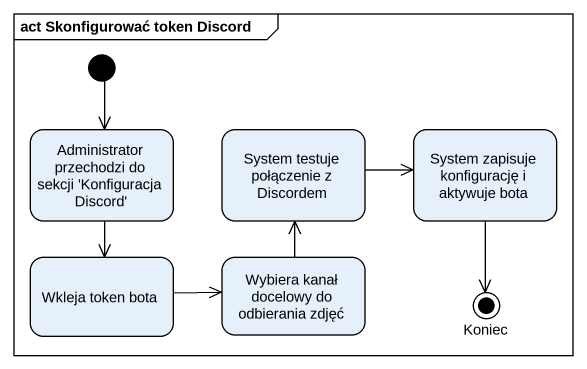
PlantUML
@startuml
mainframe act Skonfigurować token Discord
hide empty description
state "Administrator przechodzi do sekcji 'Konfiguracja Discord'" as Administrator_przechodzi_do
state "System testuje połączenie z Discordem" as System_testuje_połączenie_z
state "System zapisuje konfigurację i aktywuje bota" as System_zapisuje
state "Wkleja token bota" as Wkleja_token_bota
state "Wybiera kanał docelowy do odbierania zdjęć" as Wybiera_kanał_docelowy_do
state Koniec <<end>>
[*] --> Administrator_przechodzi_do
Administrator_przechodzi_do --> Wkleja_token_bota
System_testuje_połączenie_z -right-> System_zapisuje
System_zapisuje --> Koniec
Wkleja_token_bota -right-> Wybiera_kanał_docelowy_do
Wybiera_kanał_docelowy_do -up-> System_testuje_połączenie_z
@enduml
